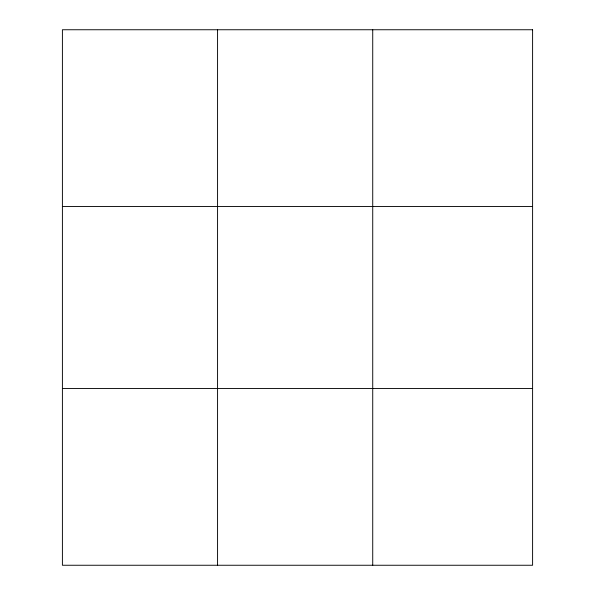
<?xml version="1.0" encoding="UTF-8"?>
<svg xmlns="http://www.w3.org/2000/svg" width="595" height="595" viewBox="0 0 595 595"><rect width="100%" height="100%" fill="white"/><g stroke="black" fill="none" stroke-linecap="round" stroke-linejoin="round"><path stroke-width="0.89" d="M217.569 565.25L217.569 29.75M372.73 565.25L372.73 29.75M62.401 206.465L532.599 206.465M62.401 388.535L532.599 388.535M532.599 29.75L532.599 565.25L62.401 565.25L62.401 29.75L532.599 29.75"/></g></svg>
